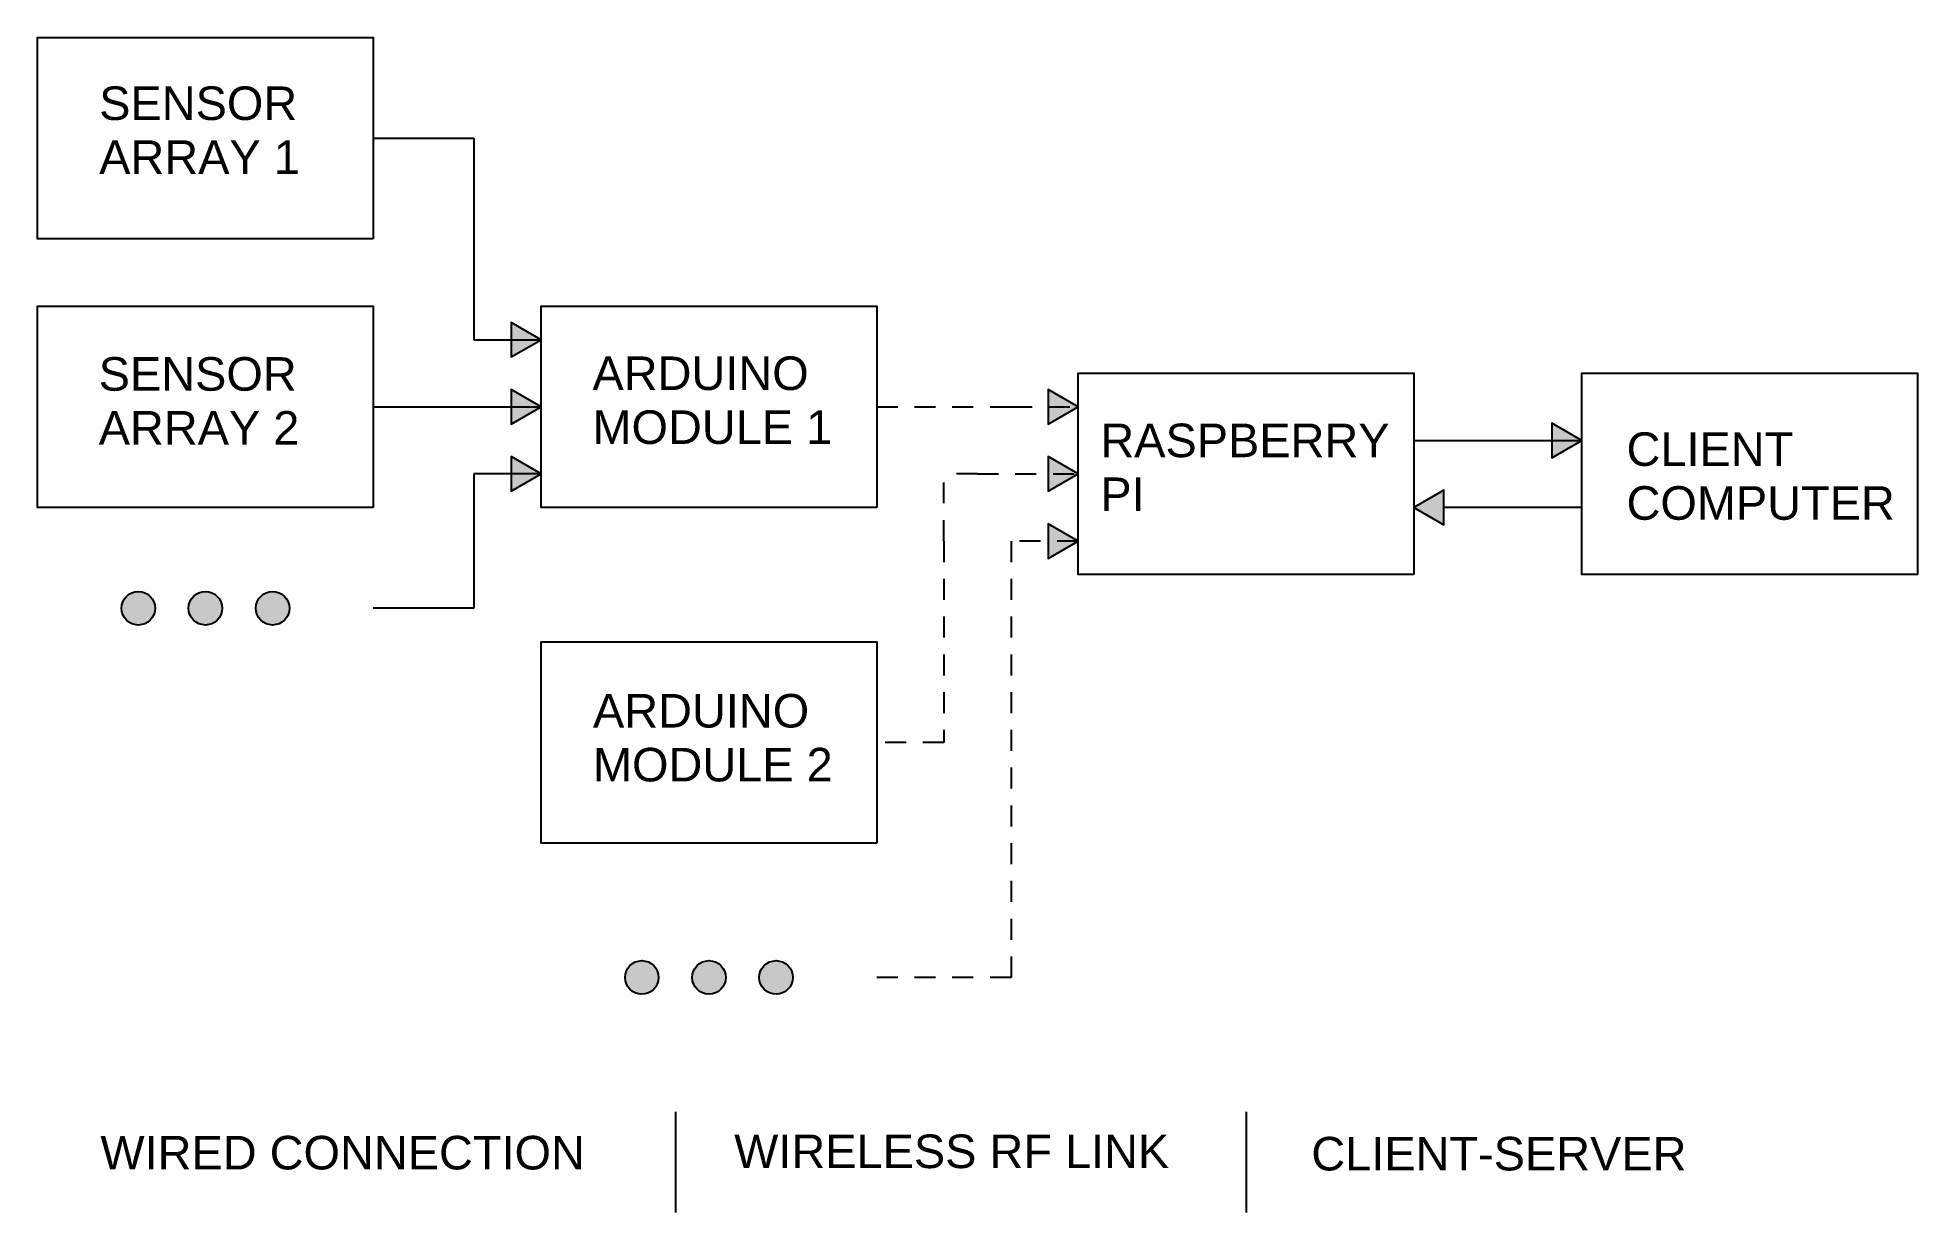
# Model space of a CAD drawing. Header units: inches. Extents: x 0.4 to 11.6, y 0.4 to 7.4.
import ezdxf

# ---------------------------------------------------------------- set-up
doc = ezdxf.new("R2010")
doc.units = ezdxf.units.IN
doc.header["$MEASUREMENT"] = 0
doc.linetypes.add('HIDDEN2', pattern=[0.1875, 0.125, -0.0625])
doc.styles.get("Standard").update_dxf_attribs({"font": 'arial.ttf'})

msp = doc.modelspace()

# ---------------------------------------------------------------- hatches: boundary and pattern name
at = {"linetype": 'Continuous'}
h = msp.add_hatch(color=256, dxfattribs=at)
h.dxf.hatch_style = 1
h.paths.add_polyline_path([(3.222, 5.703), (3.222, 5.6), (3.4, 5.6)])
h.paths.add_polyline_path([(3.4, 5.6), (3.222, 5.6), (3.222, 5.497)])
h.paths.add_polyline_path([(3.222, 5.303), (3.222, 5.2), (3.4, 5.2)])
h.paths.add_polyline_path([(3.4, 5.2), (3.222, 5.2), (3.222, 5.097)])
h.paths.add_polyline_path([(3.222, 4.903), (3.222, 4.8), (3.4, 4.8)])
h.paths.add_polyline_path([(3.4, 4.8), (3.222, 4.8), (3.222, 4.697)])
h.paths.add_polyline_path([(1.7, 4, 1), (1.9, 4, 1)])
h.paths.add_polyline_path([(1.3, 4, 1), (1.5, 4, 1)])
h.paths.add_polyline_path([(1.1, 4, 1), (0.9, 4, 1)])
h.paths.add_polyline_path([(4.9, 1.8, 1), (4.7, 1.8, 1)])
h.paths.add_polyline_path([(4.3, 1.8, 1), (4.5, 1.8, 1)])
h.paths.add_polyline_path([(3.9, 1.8, 1), (4.1, 1.8, 1)])
h.paths.add_polyline_path([(6.422, 5.303), (6.422, 5.2), (6.6, 5.2)])
h.paths.add_polyline_path([(6.6, 5.2), (6.422, 5.2), (6.422, 5.097)])
h.paths.add_polyline_path([(6.422, 4.903), (6.422, 4.8), (6.6, 4.8)])
h.paths.add_polyline_path([(6.6, 4.8), (6.422, 4.8), (6.422, 4.697)])
h.paths.add_polyline_path([(6.422, 4.503), (6.422, 4.4), (6.6, 4.4)])
h.paths.add_polyline_path([(6.6, 4.4), (6.422, 4.4), (6.422, 4.297)])
h.paths.add_polyline_path([(8.778, 4.703), (8.6, 4.6), (8.778, 4.497)])
h.paths.add_polyline_path([(9.6, 5), (9.422, 5), (9.422, 4.897)])
h.paths.add_polyline_path([(9.422, 5.103), (9.422, 5), (9.6, 5)])

# ---------------------------------------------------------------- linework, layer by layer
for p, q in [((2.4, 6.8), (3, 6.8)), ((3, 6.8), (3, 5.6)), ((3, 5.6), (3.4, 5.6)), ((2.4, 5.2), (3.4, 5.2)), ((8.6, 5), (9.6, 5)), ((3.4, 4.8), (3, 4.8)), ((3, 4.8), (3, 4)), ((3, 4), (2.4, 4))]:
    msp.add_line(p, q)
at = {"linetype": 'HIDDEN2'}
for p, q in [((5.4, 5.2), (6.2, 5.2)), ((6.2, 5.2), (6.2, 5.2)), ((6.2, 5.2), (6.6, 5.2)), ((5.8, 4.4), (5.8, 4.8)), ((6, 4.8), (5.8, 4.8)), ((6, 4.8), (6.6, 4.8)), ((5.8, 4.4), (5.8, 3.2)), ((6.6, 4.4), (6.2, 4.4)), ((6.2, 4.4), (6.2, 1.8)), ((5.8, 3.2), (5.4, 3.2)), ((6.2, 1.8), (5.4, 1.8))]:
    msp.add_line(p, q, dxfattribs=at)
at = {"linetype": 'Continuous'}
for p, q in [((9.6, 4.6), (8.778, 4.6)), ((4.2, 1), (4.2, 0.4)), ((7.6, 1), (7.6, 0.4))]:
    msp.add_line(p, q, dxfattribs=at)
for points in [[(2.4, 6.2), (0.4, 6.2), (0.4, 7.4), (2.4, 7.4)], [(2.4, 4.6), (0.4, 4.6), (0.4, 5.8), (2.4, 5.8)], [(5.4, 4.6), (3.4, 4.6), (3.4, 5.8), (5.4, 5.8)], [(8.6, 4.2), (6.6, 4.2), (6.6, 5.4), (8.6, 5.4)], [(11.6, 4.2), (9.6, 4.2), (9.6, 5.4), (11.6, 5.4)], [(5.4, 2.6), (3.4, 2.6), (3.4, 3.8), (5.4, 3.8)]]:
    msp.add_lwpolyline(points, close=True)
for points in [[(3.4, 5.6), (3.222, 5.703), (3.222, 5.497)], [(3.4, 5.2), (3.222, 5.303), (3.222, 5.097)], [(6.6, 5.2), (6.422, 5.303), (6.422, 5.097)], [(9.6, 5), (9.422, 5.103), (9.422, 4.897)], [(3.4, 4.8), (3.222, 4.903), (3.222, 4.697)], [(6.6, 4.8), (6.422, 4.903), (6.422, 4.697)], [(8.6, 4.6), (8.778, 4.497), (8.778, 4.703)], [(6.6, 4.4), (6.422, 4.503), (6.422, 4.297)]]:
    msp.add_lwpolyline(points, close=True, dxfattribs=at)
for centre in [(1, 4), (1.4, 4), (1.8, 4), (4, 1.8), (4.4, 1.8), (4.8, 1.8)]:
    msp.add_circle(centre, 0.1)

# ---------------------------------------------------------------- texts
for s, p in [('SENSOR', (0.767, 6.909)), ('ARRAY 1', (0.767, 6.588)), ('SENSOR ', (0.764, 5.296)), ('ARDUINO', (3.706, 5.3)), ('ARRAY 2', (0.764, 4.975)), ('MODULE 1', (3.706, 4.979)), ('RASPBERRY', (6.732, 4.9)), ('CLIENT ', (9.867, 4.848)), ('PI', (6.732, 4.579)), ('COMPUTER', (9.867, 4.527)), ('ARDUINO', (3.709, 3.289)), ('MODULE 2', (3.709, 2.968))]:
    msp.add_text(s, height=0.2).set_placement(p)
for s, p in [('WIRED CONNECTION', (0.774, 0.656)), ('WIRELESS RF LINK', (4.55, 0.664)), ('CLIENT-SERVER', (7.989, 0.65))]:
    msp.add_text(s, height=0.2, dxfattribs=at).set_placement(p)

doc.saveas('drawing.dxf')
